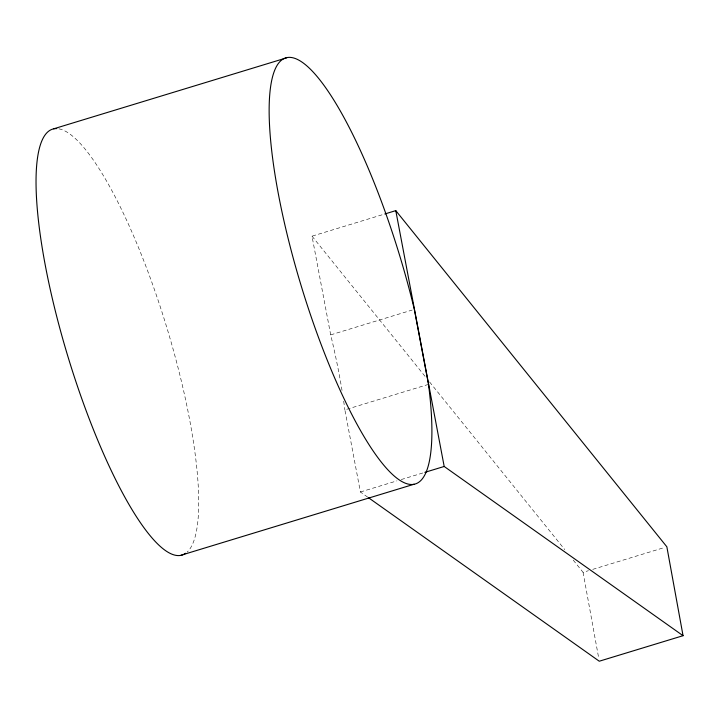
<?xml version="1.0" encoding="UTF-8"?>
<svg xmlns="http://www.w3.org/2000/svg" width="719" height="719" viewBox="0 0 719 719"><rect width="100%" height="100%" fill="white"/><g stroke="black" fill="none" stroke-linecap="round" stroke-linejoin="round"><path stroke-width="0.54" stroke-dasharray="3.6 2.7" d="M342.019 390.462A222.584 51.525 73.1 0 0 330.686 334.874L312.01 236.165L385.042 213.911M330.686 334.874L412.176 310.042M367.733 497.18L360.408 491.994L344.868 409.857L428.515 384.377M360.408 491.994L396.933 480.867M401.229 479.555L423.779 472.689M573.223 560.101L583.073 572.324L588.448 570.688M592.744 569.376L664.707 547.447M312.01 236.165L426.07 377.61M429.585 381.978L564.774 549.622M583.073 572.324L598.873 659.026M343.682 401.202A222.584 51.525 73.1 0 1 344.868 409.857M58.877 128.845A222.584 51.525 73.1 0 1 167.087 328.457A222.584 51.525 73.1 0 1 187.129 552.129"/><path stroke-width="1.08" d="M53.727 128.8L286.818 57.781M385.042 213.911L395.783 210.631L666.855 546.799L683.05 635.695L599.269 661.219L368.649 497.827M424.857 472.356L444.189 466.469L683.05 635.695M180.999 555.248L414.099 484.229M395.783 210.631L444.189 466.469M185.682 553.271A222.584 51.525 73.1 0 1 67.793 356.121A222.584 51.525 73.1 0 1 56.756 128.593M428.515 384.377L414.324 309.386A222.584 51.525 73.1 0 0 279.107 62.535A222.584 51.525 73.1 0 0 341.804 393.913A222.584 51.525 73.1 0 0 428.515 384.377"/></g></svg>
